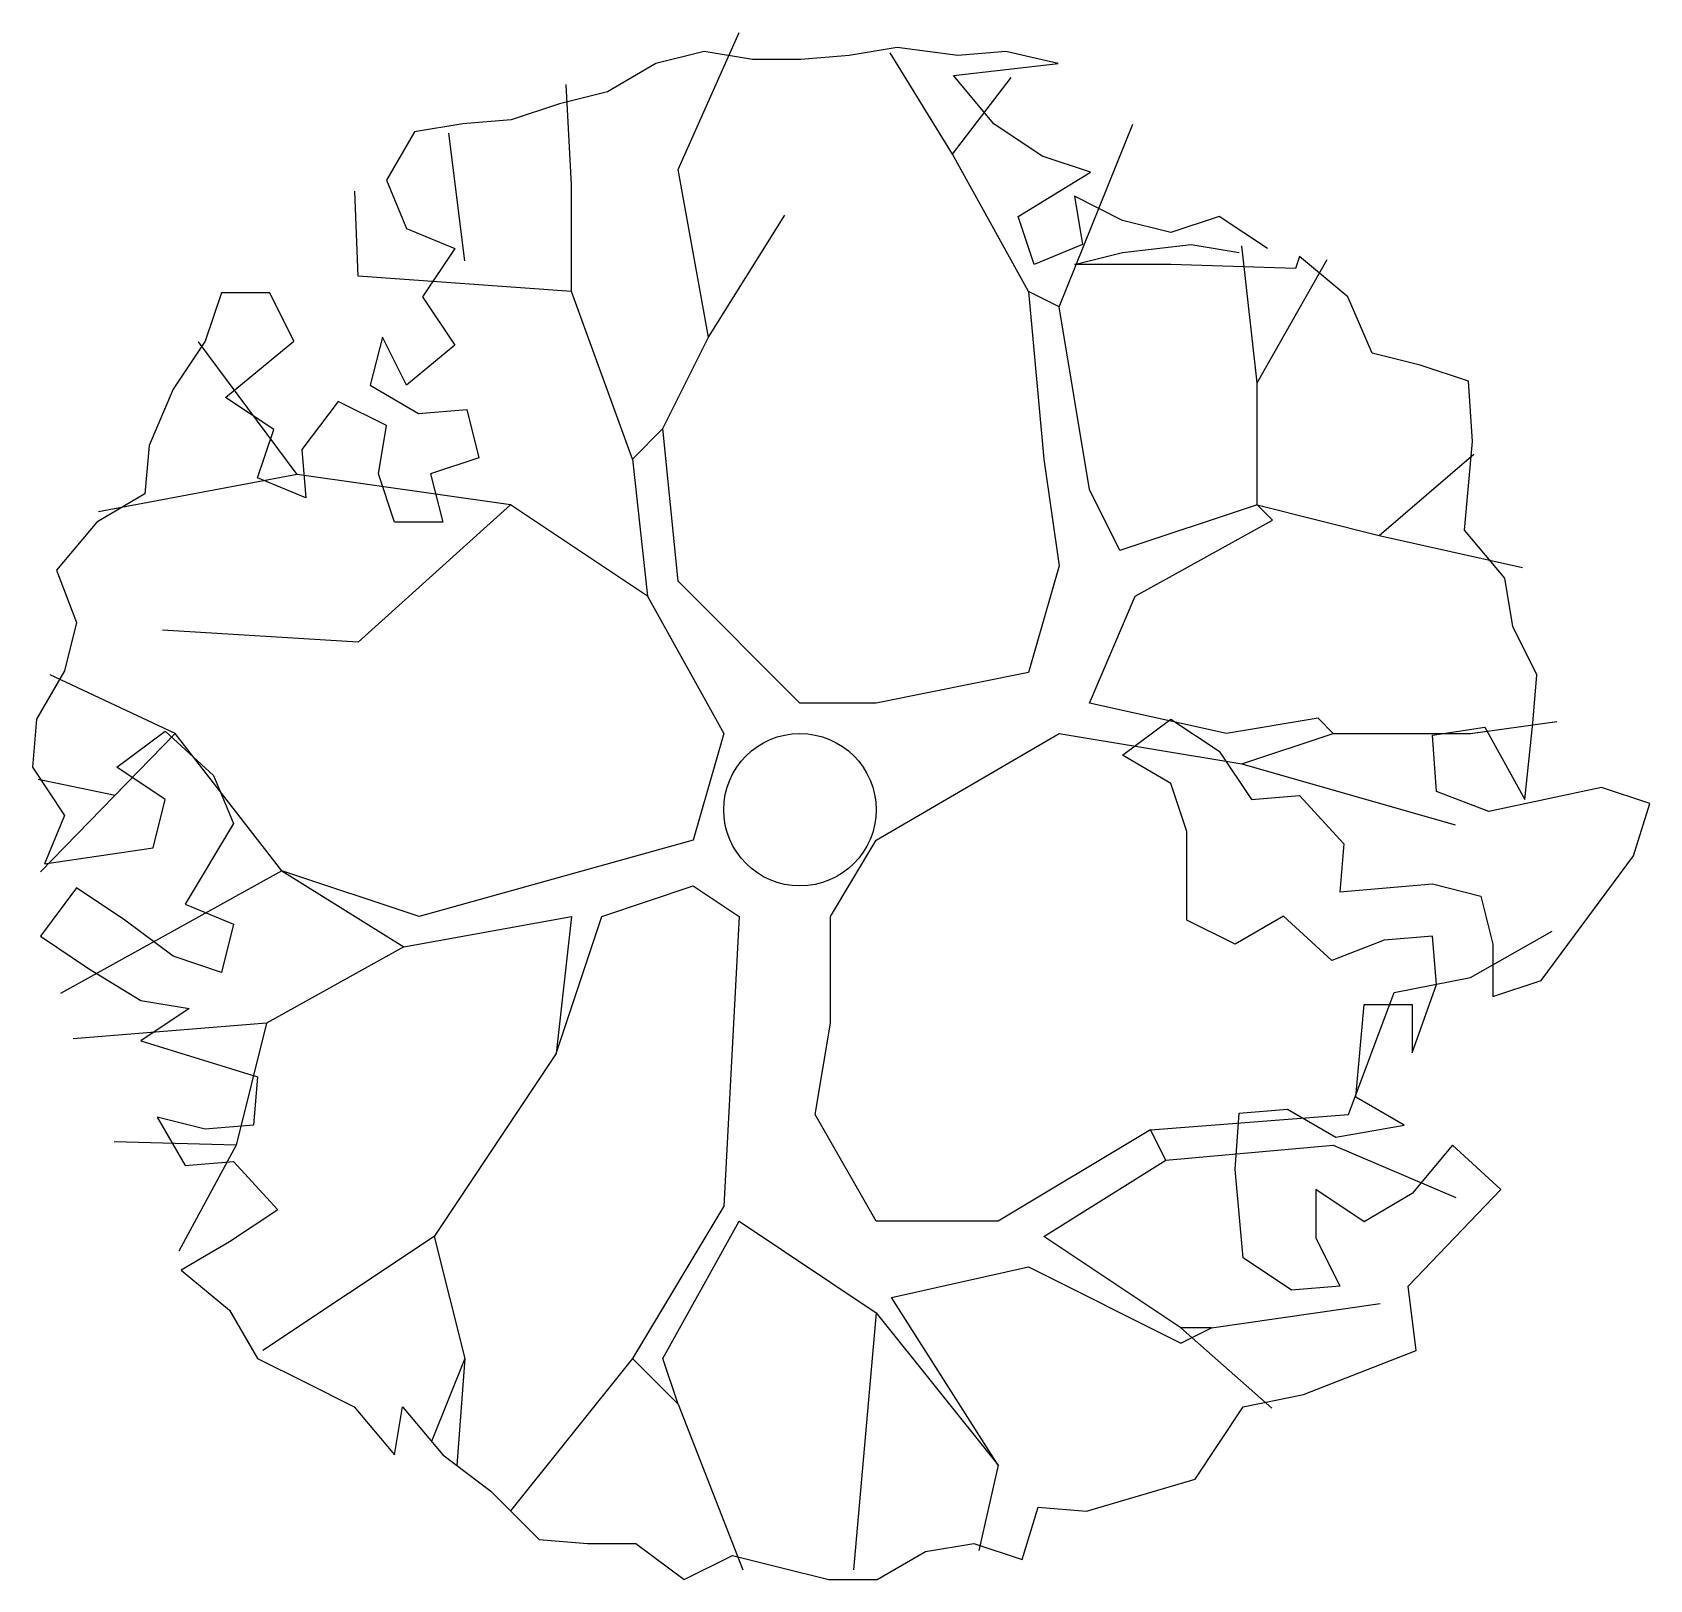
# Model space of a CAD drawing. Extents: x 12.27 to 17.58, y 10.19 to 15.26.
import ezdxf

# ---------------------------------------------------------------- set-up
doc = ezdxf.new("R2010")
doc.units = 0
doc.header["$MEASUREMENT"] = 0
doc.layers.get('0').update_dxf_attribs({"linetype": 'CONTINUOUS'})

msp = doc.modelspace()

# ---------------------------------------------------------------- linework, layer by layer
for p, q in [((14.3921, 14.8113), (14.5921, 15.2613)), ((15.2921, 14.8613), (15.0882, 15.1937)), ((14.0421, 14.7613), (14.0248, 15.0906)), ((15.2921, 14.8613), (15.4848, 15.1134)), ((13.6921, 14.5113), (13.6405, 14.9303)), ((15.6421, 14.3613), (15.8838, 14.9604)), ((15.5421, 14.4113), (15.2921, 14.8613)), ((14.4921, 14.2613), (14.3921, 14.8113)), ((14.0421, 14.4113), (14.0421, 14.7613)), ((13.3421, 14.4613), (13.3311, 14.74)), ((14.4921, 14.2613), (14.7421, 14.6613)), ((16.2921, 14.1113), (16.2421, 14.5613)), ((16.2921, 14.1113), (16.5218, 14.5164)), ((14.0421, 14.4113), (13.3421, 14.4613)), ((14.2421, 13.8613), (14.0421, 14.4113)), ((15.6421, 14.3613), (15.5421, 14.4113)), ((15.5421, 14.4113), (15.5921, 13.8613)), ((15.7421, 13.7613), (15.6421, 14.3613)), ((13.1421, 13.8113), (12.8188, 14.2463)), ((14.3421, 13.9613), (14.4921, 14.2613)), ((16.2921, 13.7113), (16.2921, 14.1113)), ((14.3421, 13.9613), (14.2421, 13.8613)), ((14.3921, 13.4613), (14.3421, 13.9613)), ((14.2421, 13.8613), (14.2921, 13.4113)), ((15.5921, 13.8613), (15.6421, 13.5113)), ((16.6921, 13.6113), (17.0035, 13.8775)), ((13.1421, 13.8113), (12.491, 13.6885)), ((13.8421, 13.7113), (13.1421, 13.8113)), ((15.8421, 13.5613), (15.7421, 13.7613)), ((13.8421, 13.7113), (13.3421, 13.2613)), ((14.2921, 13.4113), (13.8421, 13.7113)), ((16.2921, 13.7113), (15.8421, 13.5613)), ((16.2921, 13.7113), (16.6921, 13.6113)), ((16.3421, 13.6613), (16.2921, 13.7113)), ((15.8921, 13.4113), (16.3421, 13.6613)), ((16.6921, 13.6113), (17.1625, 13.5058)), ((15.6421, 13.5113), (15.5421, 13.1613)), ((14.7921, 13.0613), (14.3921, 13.4613)), ((14.2921, 13.4113), (14.5421, 12.9613)), ((15.7421, 13.0613), (15.8921, 13.4113)), ((13.3421, 13.2613), (12.7, 13.3)), ((15.5421, 13.1613), (15.0421, 13.0613)), ((12.7421, 12.9613), (12.3315, 13.1534)), ((15.0421, 13.0613), (14.7921, 13.0613)), ((16.1921, 12.9613), (15.7421, 13.0613)), ((16.4921, 13.0113), (16.1921, 12.9613)), ((16.5421, 12.9613), (16.4921, 13.0113)), ((12.7421, 12.9613), (12.3005, 12.5072)), ((13.0921, 12.5113), (12.7421, 12.9613)), ((14.5421, 12.9613), (14.4421, 12.6113)), ((15.0421, 12.6113), (15.6421, 12.9613)), ((15.6421, 12.9613), (16.2421, 12.8613)), ((16.2421, 12.8613), (16.5421, 12.9613)), ((16.5421, 12.9613), (16.9921, 12.9613)), ((16.9921, 12.9613), (17.2752, 13.0012)), ((16.2421, 12.8613), (16.9421, 12.6613)), ((12.2921, 12.8113), (12.5449, 12.7586)), ((14.4421, 12.6113), (13.5421, 12.3613)), ((14.8921, 12.3613), (15.0421, 12.6113)), ((13.0921, 12.5113), (12.3659, 12.1082)), ((13.0921, 12.5113), (13.4921, 12.2613)), ((13.5421, 12.3613), (13.0921, 12.5113)), ((14.1421, 12.3613), (14.4421, 12.4613)), ((14.4421, 12.4613), (14.5921, 12.3613)), ((13.4921, 12.2613), (14.0421, 12.3613)), ((14.0421, 12.3613), (13.9921, 11.9113)), ((13.9921, 11.9113), (14.1421, 12.3613)), ((14.5921, 12.3613), (14.5421, 11.4113)), ((14.8921, 12.0113), (14.8921, 12.3613)), ((16.9921, 12.1613), (17.2602, 12.3132)), ((13.4921, 12.2613), (13.0421, 12.0113)), ((16.7421, 12.1113), (16.9921, 12.1613)), ((16.5921, 11.7113), (16.7421, 12.1113)), ((13.0421, 12.0113), (12.4079, 11.9593)), ((13.0421, 12.0113), (12.9421, 11.6113)), ((14.8421, 11.7113), (14.8921, 12.0113)), ((13.9921, 11.9113), (13.5921, 11.3113)), ((15.0421, 11.3613), (14.8421, 11.7113)), ((15.9421, 11.6613), (16.5921, 11.7113)), ((12.9421, 11.6113), (12.5419, 11.6221)), ((15.9421, 11.6613), (15.4421, 11.3613)), ((15.9921, 11.5613), (15.9421, 11.6613)), ((12.9421, 11.6113), (12.7539, 11.2637)), ((15.9921, 11.5613), (16.5421, 11.6113)), ((16.5421, 11.6113), (16.9442, 11.4392)), ((15.5921, 11.3113), (15.9921, 11.5613)), ((14.5421, 11.4113), (14.2421, 10.9113)), ((14.3421, 10.9113), (14.5921, 11.3613)), ((14.5921, 11.3613), (15.0421, 11.0613)), ((15.4421, 11.3613), (15.0421, 11.3613)), ((13.5921, 11.3113), (13.0302, 10.9377)), ((13.5921, 11.3113), (13.6921, 10.9113)), ((16.0421, 11.0113), (15.5921, 11.3113)), ((15.0921, 11.1113), (15.5421, 11.2113)), ((15.5421, 11.2113), (16.0421, 10.9613)), ((15.4421, 10.5613), (15.0921, 11.1113)), ((16.1421, 11.0113), (16.6961, 11.0912)), ((15.0421, 11.0613), (14.9677, 10.2175)), ((15.0421, 11.0613), (15.4421, 10.5613)), ((16.0421, 10.9613), (16.1421, 11.0113)), ((16.1421, 11.0113), (16.0421, 11.0113)), ((16.0421, 11.0113), (16.3404, 10.7485)), ((13.6921, 10.9113), (13.5827, 10.6392)), ((13.6921, 10.9113), (13.6659, 10.5601)), ((14.2421, 10.9113), (13.8421, 10.4113)), ((14.2421, 10.9113), (14.3921, 10.7613)), ((14.3921, 10.7613), (14.3421, 10.9113)), ((14.3921, 10.7613), (14.6048, 10.2183)), ((15.4421, 10.5613), (15.3792, 10.2812))]:
    msp.add_line(p, q)
for points in [[(16.326, 14.5521), (16.1676, 14.6576), (16.0092, 14.6049), (15.8508, 14.6445), (15.6924, 14.7236), (15.7188, 14.5653), (15.5604, 14.4993), (15.5076, 14.6576), (15.7452, 14.8028), (15.5868, 14.8555), (15.4284, 14.9611), (15.2964, 15.1194), (15.6396, 15.1589), (15.468, 15.1985), (15.3096, 15.1853), (15.1115, 15.2117), (14.9531, 15.1853), (14.7947, 15.1721), (14.6363, 15.1721), (14.4779, 15.1985), (14.3195, 15.1589), (14.1611, 15.0666), (14.0027, 15.027), (13.8443, 14.9742), (13.6859, 14.9611), (13.5275, 14.9347), (13.4351, 14.7764), (13.5011, 14.6181), (13.6595, 14.5521), (13.5539, 14.3938), (13.6595, 14.2355), (13.5011, 14.1036), (13.4219, 14.2619), (13.3823, 14.1036), (13.5407, 14.0113), (13.6991, 14.0244), (13.7387, 13.8661), (13.5803, 13.8134), (13.6199, 13.6551), (13.4615, 13.6551), (13.4087, 13.8134), (13.4351, 13.9717), (13.2767, 14.0508), (13.1579, 13.8925), (13.1711, 13.7342), (13.0127, 13.8002), (13.0655, 13.9585), (12.907, 14.064), (13.1315, 14.2487), (13.0523, 14.407), (12.8938, 14.407), (12.841, 14.2487), (12.7354, 14.0904), (12.6562, 13.9057), (12.643, 13.7474), (12.4846, 13.6551), (12.3526, 13.4968), (12.4186, 13.3253), (12.379, 13.167), (12.2866, 13.0087), (12.2734, 12.8504), (12.379, 12.6921), (12.313, 12.5338), (12.6694, 12.5866), (12.709, 12.7449), (12.5506, 12.8504), (12.709, 12.9691), (12.8674, 12.824), (12.9334, 12.6657), (12.775, 12.4019), (12.9334, 12.3359), (12.8938, 12.1776), (12.7354, 12.2304), (12.577, 12.3491), (12.4186, 12.4546), (12.2998, 12.2963), (12.4582, 12.1908), (12.6298, 12.0853), (12.7882, 12.0589), (12.6298, 11.9533), (13.0127, 11.8346), (12.9994, 11.6763), (12.841, 11.6631), (12.6826, 11.7027), (12.775, 11.5444), (12.9334, 11.5576), (13.0787, 11.3993), (12.9202, 11.2938), (12.7618, 11.2014), (12.9202, 11.0695), (13.0127, 10.9112), (13.1711, 10.8321), (13.3295, 10.7529), (13.4615, 10.5946), (13.4879, 10.7529), (13.6199, 10.5946), (13.7783, 10.4759), (13.9367, 10.3176), (14.0951, 10.3044), (14.2535, 10.3044), (14.4119, 10.1857), (14.5703, 10.2648), (14.7287, 10.2252), (14.8871, 10.1857), (15.0455, 10.1857), (15.2039, 10.278), (15.3624, 10.3044), (15.5208, 10.2516), (15.5736, 10.4231), (15.732, 10.4099), (16.0884, 10.5155), (16.2468, 10.7529), (16.4448, 10.7925), (16.8144, 10.9376), (16.788, 11.1487), (17.0916, 11.4653), (16.9332, 11.6104), (16.8012, 11.4521), (16.6428, 11.3597), (16.4844, 11.4653), (16.4844, 11.307), (16.5636, 11.1487), (16.4052, 11.1355), (16.2468, 11.241), (16.2204, 11.5312), (16.2336, 11.7159), (16.392, 11.7291), (16.5504, 11.6367), (16.7748, 11.6763), (16.6164, 11.7687), (16.6428, 12.0721), (16.8012, 12.0721), (16.8012, 11.9138), (16.8804, 12.138), (16.8672, 12.2963), (16.7088, 12.2831), (16.5372, 12.2172), (16.3788, 12.3623), (16.2204, 12.2699), (16.062, 12.3491), (16.062, 12.6393), (16.0092, 12.7976), (15.8508, 12.89), (16.0092, 13.0087), (16.1676, 12.9032), (16.2732, 12.7449), (16.4316, 12.758), (16.5768, 12.5997), (16.5636, 12.4414), (16.8672, 12.4678), (17.0256, 12.4282), (17.0652, 12.2699), (17.0652, 12.0985), (17.2236, 12.1512), (17.5272, 12.5602), (17.5801, 12.7317), (17.4216, 12.7844), (17.052, 12.7053), (16.8804, 12.7712), (16.8672, 12.9559), (17.0388, 12.9823), (17.1708, 12.7449), (17.1972, 12.9955), (17.2104, 13.1538), (17.1312, 13.3121), (17.1048, 13.4704), (16.9728, 13.6287), (16.9992, 13.9189), (16.986, 14.1168), (16.8276, 14.1696), (16.6692, 14.2091), (16.59, 14.3938), (16.4316, 14.5257), (16.4184, 14.4862)], [(16.4184, 14.4862), (16.0092, 14.4993), (15.6924, 14.4993), (15.8508, 14.5389), (16.0752, 14.5653), (16.2336, 14.5389)]]:
    msp.add_lwpolyline(points)
msp.add_circle((14.7921, 12.7113), 0.25)
msp.add_circle((14.7921, 12.7113), 0.25)
msp.add_circle((14.7921, 12.7113), 0.25)
msp.add_circle((14.7921, 12.7113), 0.25)

doc.saveas('drawing.dxf')
